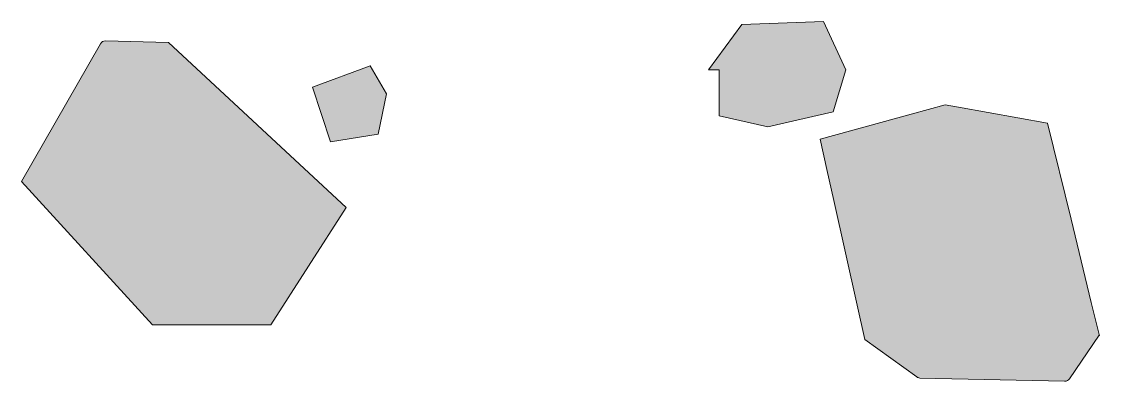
# Model space of a CAD drawing. Header units: inches. Extents: x 1.29 to 6.87, y 1.55 to 3.42.
import ezdxf

# ---------------------------------------------------------------- set-up
doc = ezdxf.new("R2010")
doc.units = ezdxf.units.IN
doc.header["$MEASUREMENT"] = 0
doc.layers.add('COPPER_FILLS', color=7, linetype='Continuous')

msp = doc.modelspace()

# ---------------------------------------------------------------- hatches: boundary and pattern name
at = {"layer": 'COPPER_FILLS'}
h = msp.add_hatch(color=7, dxfattribs=at)
h.dxf.hatch_style = 2
h.paths.add_polyline_path([(5.1524, 2.8712), (4.9004, 2.9283), (4.8996, 3.1671), (4.8442, 3.1666), (5.0179, 3.4021), (5.4397, 3.4171), (5.5557, 3.1672), (5.4904, 2.9491)])
h = msp.add_hatch(color=7, dxfattribs=at)
h.dxf.hatch_style = 2
edge = h.paths.add_edge_path()
edge.add_spline(control_points=[(2.0504, 3.3087), (2.0504, 3.3087), (1.7254, 3.3169), (1.7254, 3.3169), (1.712, 3.3154), (1.7064, 3.3128), (1.6986, 3.3019), (1.6986, 3.3019), (1.2907, 2.5882), (1.2907, 2.5882), (1.2907, 2.5882), (1.9675, 1.8468), (1.9675, 1.8468), (1.9675, 1.8468), (2.5811, 1.8468), (2.5811, 1.8468), (2.5811, 1.8468), (2.9703, 2.4551), (2.9703, 2.4551), (2.9703, 2.4551), (2.0515, 3.3078), (2.0515, 3.3078)], knot_values=[0, 0, 0, 0, 0.013889, 0.013889, 0.013889, 0.027778, 0.027778, 0.027778, 0.041667, 0.041667, 0.041667, 0.055556, 0.055556, 0.055556, 0.069444, 0.069444, 0.069444, 0.083333, 0.083333, 0.083333, 0.097222, 0.097222, 0.097222, 0.097222], degree=3, periodic=0)
edge.add_line((2.0515, 3.3078), (2.0504, 3.3087))
h = msp.add_hatch(color=7, dxfattribs=at)
h.dxf.hatch_style = 2
h.paths.add_polyline_path([(3.1789, 3.0429), (3.1364, 2.8337), (2.8891, 2.7937), (2.7961, 3.0766), (3.0938, 3.1886)])
h = msp.add_hatch(color=7, dxfattribs=at)
h.dxf.hatch_style = 2
edge = h.paths.add_edge_path()
edge.add_spline(control_points=[(6.8669, 1.7931), (6.8669, 1.7931), (6.7126, 1.5678), (6.7126, 1.5678), (6.708, 1.5606), (6.6974, 1.5538), (6.6872, 1.5547), (6.6872, 1.5547), (5.939, 1.5714), (5.939, 1.5714), (5.9288, 1.5731), (5.9283, 1.5737), (5.9222, 1.5771), (5.9222, 1.5771), (5.654, 1.7709), (5.654, 1.7709), (5.654, 1.7709), (5.6144, 1.9483), (5.6144, 1.9483), (5.6144, 1.9483), (5.4934, 2.4906), (5.4934, 2.4906), (5.4934, 2.4906), (5.4575, 2.6512), (5.4575, 2.6512), (5.4575, 2.6512), (5.4226, 2.8076), (5.4226, 2.8076), (5.4226, 2.8076), (5.8941, 2.9381), (5.8941, 2.9381), (5.8941, 2.9381), (6.0686, 2.9864), (6.0686, 2.9864), (6.0686, 2.9864), (6.138, 2.974), (6.138, 2.974), (6.138, 2.974), (6.5996, 2.8914), (6.5996, 2.8914), (6.5996, 2.8914), (6.7208, 2.3932), (6.7208, 2.3932), (6.7208, 2.3932), (6.8256, 1.9626), (6.8256, 1.9626), (6.8256, 1.9626), (6.8676, 1.79), (6.8676, 1.79)], knot_values=[0, 0, 0, 0, 0.013889, 0.013889, 0.013889, 0.027778, 0.027778, 0.027778, 0.041667, 0.041667, 0.041667, 0.055556, 0.055556, 0.055556, 0.069444, 0.069444, 0.069444, 0.083333, 0.083333, 0.083333, 0.097222, 0.097222, 0.097222, 0.111111, 0.111111, 0.111111, 0.125, 0.125, 0.125, 0.138889, 0.138889, 0.138889, 0.152778, 0.152778, 0.152778, 0.166667, 0.166667, 0.166667, 0.180556, 0.180556, 0.180556, 0.194444, 0.194444, 0.194444, 0.208333, 0.208333, 0.208333, 0.222222, 0.222222, 0.222222, 0.222222], degree=3, periodic=0)
edge.add_line((6.8676, 1.79), (6.8669, 1.7931))

# ---------------------------------------------------------------- linework, layer by layer
at = {"layer": 'COPPER_FILLS', "color": 7, "lineweight": 9}
for points in [[(5.1524, 2.8712), (4.9004, 2.9283), (4.8996, 3.1671), (4.8442, 3.1666), (5.0179, 3.4021), (5.4397, 3.4171), (5.5557, 3.1672), (5.4904, 2.9491), (5.1524, 2.8712)], [(3.1789, 3.0429), (3.1364, 2.8337), (2.8891, 2.7937), (2.7961, 3.0766), (3.0938, 3.1886), (3.1789, 3.0429)]]:
    msp.add_lwpolyline(points, dxfattribs=at)
for points, knots in [([(2.0504, 3.3087), (2.0504, 3.3087), (1.7254, 3.3169), (1.7254, 3.3169), (1.712, 3.3154), (1.7064, 3.3128), (1.6986, 3.3019), (1.6986, 3.3019), (1.2907, 2.5882), (1.2907, 2.5882), (1.2907, 2.5882), (1.9675, 1.8468), (1.9675, 1.8468), (1.9675, 1.8468), (2.5811, 1.8468), (2.5811, 1.8468), (2.5811, 1.8468), (2.9703, 2.4551), (2.9703, 2.4551), (2.9703, 2.4551), (2.0515, 3.3078), (2.0515, 3.3078)], [0, 0, 0, 0, 1, 1, 1, 2, 2, 2, 3, 3, 3, 4, 4, 4, 5, 5, 5, 6, 6, 6, 7, 7, 7, 7]), ([(6.8669, 1.7931), (6.8669, 1.7931), (6.7126, 1.5678), (6.7126, 1.5678), (6.708, 1.5606), (6.6974, 1.5538), (6.6872, 1.5547), (6.6872, 1.5547), (5.939, 1.5714), (5.939, 1.5714), (5.9288, 1.5731), (5.9283, 1.5737), (5.9222, 1.5771), (5.9222, 1.5771), (5.654, 1.7709), (5.654, 1.7709), (5.654, 1.7709), (5.6144, 1.9483), (5.6144, 1.9483), (5.6144, 1.9483), (5.4934, 2.4906), (5.4934, 2.4906), (5.4934, 2.4906), (5.4575, 2.6512), (5.4575, 2.6512), (5.4575, 2.6512), (5.4226, 2.8076), (5.4226, 2.8076), (5.4226, 2.8076), (5.8941, 2.9381), (5.8941, 2.9381), (5.8941, 2.9381), (6.0686, 2.9864), (6.0686, 2.9864), (6.0686, 2.9864), (6.138, 2.974), (6.138, 2.974), (6.138, 2.974), (6.5996, 2.8914), (6.5996, 2.8914), (6.5996, 2.8914), (6.7208, 2.3932), (6.7208, 2.3932), (6.7208, 2.3932), (6.8256, 1.9626), (6.8256, 1.9626), (6.8256, 1.9626), (6.8676, 1.79), (6.8676, 1.79)], [0, 0, 0, 0, 1, 1, 1, 2, 2, 2, 3, 3, 3, 4, 4, 4, 5, 5, 5, 6, 6, 6, 7, 7, 7, 8, 8, 8, 9, 9, 9, 10, 10, 10, 11, 11, 11, 12, 12, 12, 13, 13, 13, 14, 14, 14, 15, 15, 15, 16, 16, 16, 16])]:
    msp.add_open_spline(points, degree=3, knots=knots, dxfattribs=at)

doc.saveas('drawing.dxf')
